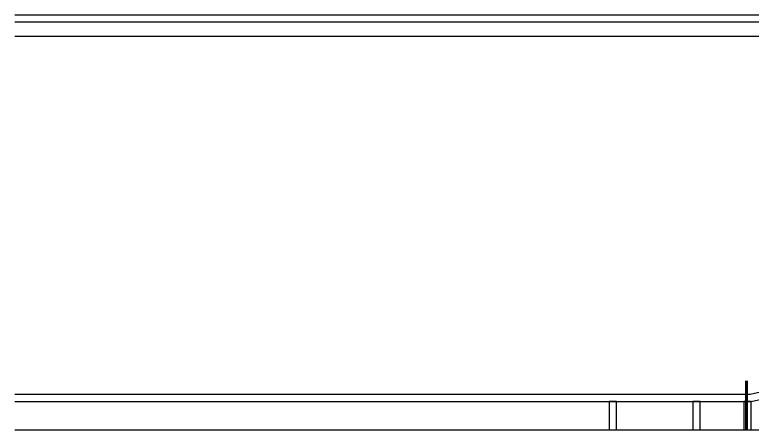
# Model space of a CAD drawing. Extents: x -1831 to 48883, y -18226 to 10907.
# Drawn here: x 654 to 5851, y -18226 to -15294 of the extents above; entities that cross this region are included whole.
import ezdxf

# ---------------------------------------------------------------- set-up
doc = ezdxf.new("R2010")
doc.units = 0
doc.header["$LTSCALE"] = 10
doc.header["$MEASUREMENT"] = 0

msp = doc.modelspace()

# ---------------------------------------------------------------- linework, layer by layer
for points in [[(654.4, -15293.7), (16579.3, -15293.7)], [(654.4, -15343.7), (6751.9, -15343.7)], [(654.4, -15443.7), (6751.9, -15443.7)], [(654.4, -17966.1), (5837.3, -17966.1), (9179.3, -17216.1), (16579.3, -17216.1)], [(654.4, -18016.1), (5842.8, -18016.1), (9184.8, -17266.1), (16579.3, -17266.1)], [(654.4, -18216.1), (16579.3, -18216.1)]]:
    msp.add_lwpolyline(points)
at = {"const_width": 20}
msp.add_lwpolyline([(5810, -17869.8), (5810, -18216.1)], dxfattribs=at)
for points in [[(4894.6, -18016.1), (4842.4, -18016.1), (4842.4, -18216.1), (4894.6, -18216.1)], [(5484.3, -18016.1), (5432.1, -18016.1), (5432.1, -18216.1), (5484.3, -18216.1)], [(5842.8, -18016.1), (5790.6, -18016.1), (5790.6, -18216.1), (5842.8, -18216.1)]]:
    msp.add_lwpolyline(points, close=True)

doc.saveas('drawing.dxf')
